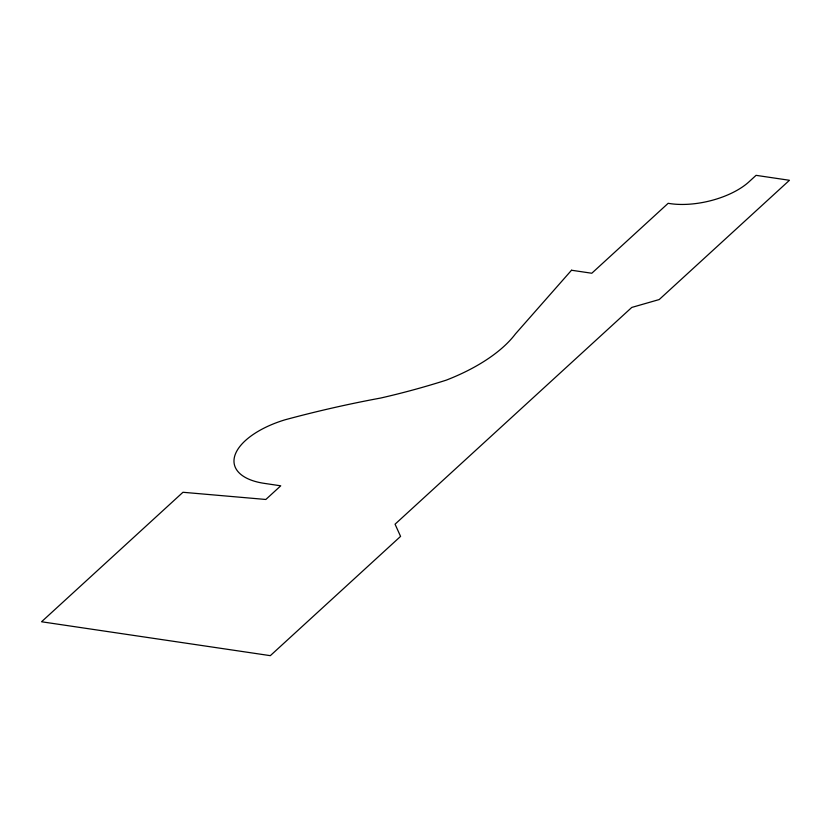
<?xml version="1.0" encoding="UTF-8"?>
<svg xmlns="http://www.w3.org/2000/svg" width="831" height="831" viewBox="0 0 831 831"><rect width="100%" height="100%" fill="white"/><g stroke="black" fill="none" stroke-linecap="round" stroke-linejoin="round"><path stroke-width="1.25" d="M571.51 270.241L515.428 333.937A134.269 63.239 -13 0 1 446.164 380.183A385.407 181.532 -13 0 1 380.743 398.028A568.892 267.956 -13 0 0 285.064 419.79A69.129 32.565 -13 0 0 234.903 455.419A69.129 32.565 -13 0 0 264.601 483.413L280.753 485.813L265.837 499.473L182.965 492.274L41.55 621.765L270.324 655.659L400.573 536.39L395.057 524.195L631.778 307.428L659.201 299.555L789.45 180.285L756.065 175.341L749.167 181.667A58.17 27.402 -13 0 1 668.166 203.304L591.797 273.243L571.51 270.241"/></g></svg>
